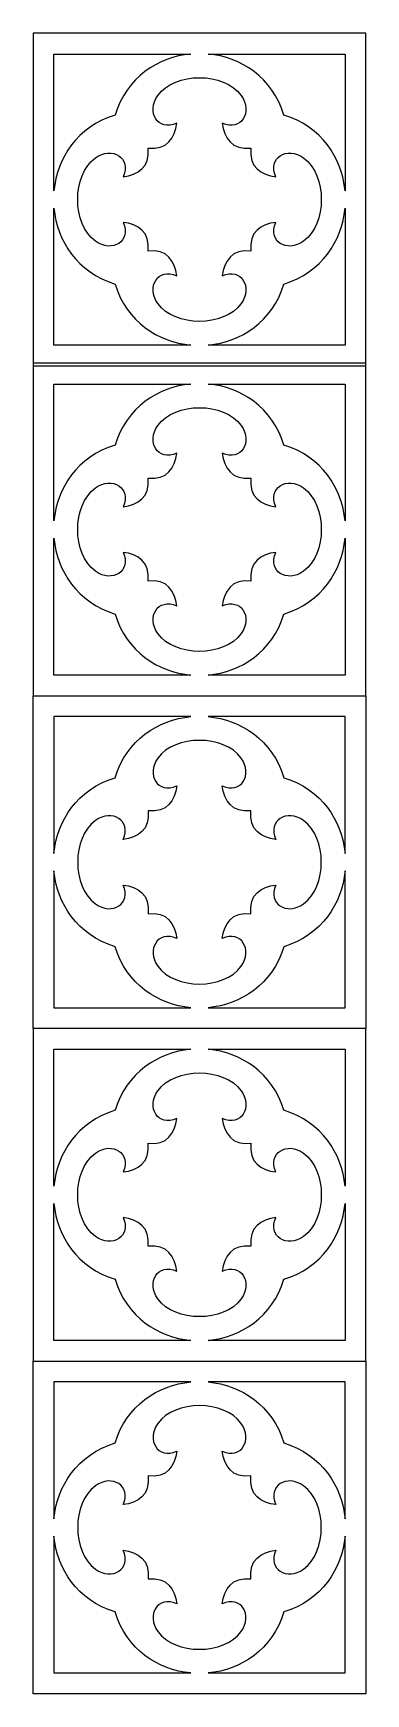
# Model space of a CAD drawing. Header units: centimetres. Extents: x -27 to -23.4, y -9 to 9.
import ezdxf

# ---------------------------------------------------------------- set-up
doc = ezdxf.new("R2010")
doc.units = ezdxf.units.CM
doc.header["$MEASUREMENT"] = 0
doc.layers.add('layer 1', color=7, linetype='Continuous')

msp = doc.modelspace()

# ---------------------------------------------------------------- linework, layer by layer
at = {"layer": 'layer 1', "color": 250}
for points, knots in [([(-26.99914, 9.00077), (-26.99914, 9.00077), (-23.39323, 9.00077), (-23.39323, 9.00077), (-23.39323, 9.00077), (-23.39323, 9.00077), (-23.39323, 5.39486), (-23.39323, 5.39486), (-23.39323, 5.39486), (-23.39323, 5.39486), (-26.99914, 5.39486), (-26.99914, 5.39486), (-26.99914, 5.39486), (-26.99914, 5.39486), (-26.99914, 9.00077), (-26.99914, 9.00077)], [0, 0, 0, 0, 0.2, 0.2, 0.2, 0.2, 0.4, 0.4, 0.4, 0.4, 0.6, 0.6, 0.6, 0.6, 1, 1, 1, 1]), ([(-26.77377, 7.29202), (-26.74079, 7.64838), (-26.52027, 7.98756), (-26.11219, 8.11382), (-26.11219, 8.11382), (-25.98587, 8.52202), (-25.64686, 8.74239), (-25.29064, 8.7754), (-25.29064, 8.7754), (-25.29064, 8.7754), (-26.77377, 8.7754), (-26.77377, 8.7754), (-26.77377, 8.7754), (-26.77377, 8.7754), (-26.77377, 7.29202), (-26.77377, 7.29202)], [0, 0, 0, 0, 0.2, 0.2, 0.2, 0.2, 0.4, 0.4, 0.4, 0.4, 0.6, 0.6, 0.6, 0.6, 1, 1, 1, 1]), ([(-24.28018, 8.11382), (-23.8719, 7.98749), (-23.65153, 7.64836), (-23.6186, 7.29204), (-23.6186, 7.29204), (-23.6186, 7.29204), (-23.6186, 8.77539), (-23.6186, 8.77539), (-23.6186, 8.77539), (-23.6186, 8.77539), (-25.10201, 8.77539), (-25.10201, 8.77539), (-25.10201, 8.77539), (-24.74565, 8.74241), (-24.40646, 8.5219), (-24.28018, 8.11382)], [0, 0, 0, 0, 0.2, 0.2, 0.2, 0.2, 0.4, 0.4, 0.4, 0.4, 0.6, 0.6, 0.6, 0.6, 1, 1, 1, 1]), ([(-24.63798, 7.75601), (-24.84531, 7.72729), (-24.93034, 7.8708), (-24.94868, 8.02466), (-24.94868, 8.02466), (-24.74641, 7.93557), (-24.61254, 8.14463), (-24.74431, 8.32608), (-24.74431, 8.32608), (-24.93077, 8.58274), (-25.46156, 8.58278), (-25.64806, 8.32608), (-25.64806, 8.32608), (-25.77982, 8.14463), (-25.64595, 7.93557), (-25.44368, 8.02466), (-25.44368, 8.02466), (-25.46203, 7.8708), (-25.54706, 7.72729), (-25.75439, 7.75601), (-25.75439, 7.75601), (-25.72565, 7.54867), (-25.86917, 7.46365), (-26.02302, 7.44532), (-26.02302, 7.44532), (-25.93395, 7.64759), (-26.143, 7.78145), (-26.32442, 7.64968), (-26.32442, 7.64968), (-26.58112, 7.46321), (-26.58118, 6.93244), (-26.32442, 6.74594), (-26.32442, 6.74594), (-26.143, 6.61418), (-25.93395, 6.74804), (-26.02302, 6.95032), (-26.02302, 6.95032), (-25.86917, 6.93197), (-25.72565, 6.84694), (-25.75439, 6.63961), (-25.75439, 6.63961), (-25.54706, 6.66835), (-25.46203, 6.52483), (-25.44368, 6.37097), (-25.44368, 6.37097), (-25.64595, 6.46005), (-25.77982, 6.251), (-25.64806, 6.06958), (-25.64806, 6.06958), (-25.46157, 5.81283), (-24.93076, 5.81287), (-24.74431, 6.06958), (-24.74431, 6.06958), (-24.61254, 6.251), (-24.74641, 6.46005), (-24.94868, 6.37097), (-24.94868, 6.37097), (-24.93034, 6.52483), (-24.84531, 6.66835), (-24.63798, 6.63961), (-24.63798, 6.63961), (-24.66672, 6.84694), (-24.5232, 6.93197), (-24.36934, 6.95032), (-24.36934, 6.95032), (-24.45841, 6.74804), (-24.24936, 6.61418), (-24.06794, 6.74594), (-24.06794, 6.74594), (-23.81119, 6.93244), (-23.81124, 7.46321), (-24.06794, 7.64968), (-24.06794, 7.64968), (-24.24936, 7.78145), (-24.45841, 7.64759), (-24.36934, 7.44532), (-24.36934, 7.44532), (-24.5232, 7.46365), (-24.66672, 7.54867), (-24.63798, 7.75601)], [0, 0, 0, 0, 0.04761905, 0.04761905, 0.04761905, 0.04761905, 0.0952381, 0.0952381, 0.0952381, 0.0952381, 0.14285714, 0.14285714, 0.14285714, 0.14285714, 0.19047619, 0.19047619, 0.19047619, 0.19047619, 0.23809524, 0.23809524, 0.23809524, 0.23809524, 0.28571429, 0.28571429, 0.28571429, 0.28571429, 0.33333333, 0.33333333, 0.33333333, 0.33333333, 0.38095238, 0.38095238, 0.38095238, 0.38095238, 0.42857143, 0.42857143, 0.42857143, 0.42857143, 0.47619048, 0.47619048, 0.47619048, 0.47619048, 0.52380952, 0.52380952, 0.52380952, 0.52380952, 0.57142857, 0.57142857, 0.57142857, 0.57142857, 0.61904762, 0.61904762, 0.61904762, 0.61904762, 0.66666667, 0.66666667, 0.66666667, 0.66666667, 0.71428571, 0.71428571, 0.71428571, 0.71428571, 0.76190476, 0.76190476, 0.76190476, 0.76190476, 0.80952381, 0.80952381, 0.80952381, 0.80952381, 0.85714286, 0.85714286, 0.85714286, 0.85714286, 0.9047619, 0.9047619, 0.9047619, 0.9047619, 1, 1, 1, 1]), ([(-25.2902, 5.62023), (-25.64662, 5.65315), (-25.98589, 5.87365), (-26.11219, 6.28181), (-26.11219, 6.28181), (-26.52039, 6.40812), (-26.74076, 6.74715), (-26.77377, 7.10338), (-26.77377, 7.10338), (-26.77377, 7.10338), (-26.77377, 5.62023), (-26.77377, 5.62023), (-26.77377, 5.62023), (-26.77377, 5.62023), (-25.2902, 5.62023), (-25.2902, 5.62023)], [0, 0, 0, 0, 0.2, 0.2, 0.2, 0.2, 0.4, 0.4, 0.4, 0.4, 0.6, 0.6, 0.6, 0.6, 1, 1, 1, 1]), ([(-23.6186, 7.10382), (-23.65152, 6.74739), (-23.87201, 6.40811), (-24.28018, 6.28181), (-24.28018, 6.28181), (-24.40652, 5.87353), (-24.74568, 5.65316), (-25.102, 5.62023), (-25.102, 5.62023), (-25.102, 5.62023), (-23.6186, 5.62023), (-23.6186, 5.62023), (-23.6186, 5.62023), (-23.6186, 5.62023), (-23.6186, 7.10382), (-23.6186, 7.10382)], [0, 0, 0, 0, 0.2, 0.2, 0.2, 0.2, 0.4, 0.4, 0.4, 0.4, 0.6, 0.6, 0.6, 0.6, 1, 1, 1, 1]), ([(-26.99914, 5.42344), (-26.99914, 5.42344), (-23.39323, 5.42344), (-23.39323, 5.42344), (-23.39323, 5.42344), (-23.39323, 5.42344), (-23.39323, 1.81752), (-23.39323, 1.81752), (-23.39323, 1.81752), (-23.39323, 1.81752), (-26.99914, 1.81752), (-26.99914, 1.81752), (-26.99914, 1.81752), (-26.99914, 1.81752), (-26.99914, 5.42344), (-26.99914, 5.42344)], [0, 0, 0, 0, 0.2, 0.2, 0.2, 0.2, 0.4, 0.4, 0.4, 0.4, 0.6, 0.6, 0.6, 0.6, 1, 1, 1, 1]), ([(-26.77377, 3.71469), (-26.74079, 4.07105), (-26.52027, 4.41023), (-26.11219, 4.53649), (-26.11219, 4.53649), (-25.98587, 4.94469), (-25.64686, 5.16506), (-25.29064, 5.19807), (-25.29064, 5.19807), (-25.29064, 5.19807), (-26.77377, 5.19807), (-26.77377, 5.19807), (-26.77377, 5.19807), (-26.77377, 5.19807), (-26.77377, 3.71469), (-26.77377, 3.71469)], [0, 0, 0, 0, 0.2, 0.2, 0.2, 0.2, 0.4, 0.4, 0.4, 0.4, 0.6, 0.6, 0.6, 0.6, 1, 1, 1, 1]), ([(-24.28018, 4.53649), (-23.8719, 4.41016), (-23.65153, 4.07103), (-23.6186, 3.7147), (-23.6186, 3.7147), (-23.6186, 3.7147), (-23.6186, 5.19806), (-23.6186, 5.19806), (-23.6186, 5.19806), (-23.6186, 5.19806), (-25.10201, 5.19806), (-25.10201, 5.19806), (-25.10201, 5.19806), (-24.74565, 5.16508), (-24.40646, 4.94457), (-24.28018, 4.53649)], [0, 0, 0, 0, 0.2, 0.2, 0.2, 0.2, 0.4, 0.4, 0.4, 0.4, 0.6, 0.6, 0.6, 0.6, 1, 1, 1, 1]), ([(-24.63798, 4.17868), (-24.84531, 4.14996), (-24.93034, 4.29347), (-24.94868, 4.44733), (-24.94868, 4.44733), (-24.74641, 4.35824), (-24.61254, 4.5673), (-24.74431, 4.74875), (-24.74431, 4.74875), (-24.93077, 5.00541), (-25.46156, 5.00545), (-25.64806, 4.74875), (-25.64806, 4.74875), (-25.77982, 4.5673), (-25.64595, 4.35824), (-25.44368, 4.44733), (-25.44368, 4.44733), (-25.46203, 4.29347), (-25.54706, 4.14996), (-25.75439, 4.17868), (-25.75439, 4.17868), (-25.72565, 3.97134), (-25.86917, 3.88632), (-26.02302, 3.86799), (-26.02302, 3.86799), (-25.93395, 4.07026), (-26.143, 4.20412), (-26.32442, 4.07235), (-26.32442, 4.07235), (-26.58112, 3.88588), (-26.58118, 3.35511), (-26.32442, 3.16861), (-26.32442, 3.16861), (-26.143, 3.03685), (-25.93395, 3.17071), (-26.02302, 3.37299), (-26.02302, 3.37299), (-25.86917, 3.35464), (-25.72565, 3.26961), (-25.75439, 3.06228), (-25.75439, 3.06228), (-25.54706, 3.09102), (-25.46203, 2.9475), (-25.44368, 2.79364), (-25.44368, 2.79364), (-25.64595, 2.88272), (-25.77982, 2.67367), (-25.64806, 2.49225), (-25.64806, 2.49225), (-25.46157, 2.2355), (-24.93076, 2.23554), (-24.74431, 2.49225), (-24.74431, 2.49225), (-24.61254, 2.67367), (-24.74641, 2.88272), (-24.94868, 2.79364), (-24.94868, 2.79364), (-24.93034, 2.9475), (-24.84531, 3.09102), (-24.63798, 3.06228), (-24.63798, 3.06228), (-24.66672, 3.26961), (-24.5232, 3.35464), (-24.36934, 3.37299), (-24.36934, 3.37299), (-24.45841, 3.17071), (-24.24936, 3.03685), (-24.06794, 3.16861), (-24.06794, 3.16861), (-23.81119, 3.35511), (-23.81124, 3.88588), (-24.06794, 4.07235), (-24.06794, 4.07235), (-24.24936, 4.20412), (-24.45841, 4.07026), (-24.36934, 3.86799), (-24.36934, 3.86799), (-24.5232, 3.88632), (-24.66672, 3.97134), (-24.63798, 4.17868)], [0, 0, 0, 0, 0.04761905, 0.04761905, 0.04761905, 0.04761905, 0.0952381, 0.0952381, 0.0952381, 0.0952381, 0.14285714, 0.14285714, 0.14285714, 0.14285714, 0.19047619, 0.19047619, 0.19047619, 0.19047619, 0.23809524, 0.23809524, 0.23809524, 0.23809524, 0.28571429, 0.28571429, 0.28571429, 0.28571429, 0.33333333, 0.33333333, 0.33333333, 0.33333333, 0.38095238, 0.38095238, 0.38095238, 0.38095238, 0.42857143, 0.42857143, 0.42857143, 0.42857143, 0.47619048, 0.47619048, 0.47619048, 0.47619048, 0.52380952, 0.52380952, 0.52380952, 0.52380952, 0.57142857, 0.57142857, 0.57142857, 0.57142857, 0.61904762, 0.61904762, 0.61904762, 0.61904762, 0.66666667, 0.66666667, 0.66666667, 0.66666667, 0.71428571, 0.71428571, 0.71428571, 0.71428571, 0.76190476, 0.76190476, 0.76190476, 0.76190476, 0.80952381, 0.80952381, 0.80952381, 0.80952381, 0.85714286, 0.85714286, 0.85714286, 0.85714286, 0.9047619, 0.9047619, 0.9047619, 0.9047619, 1, 1, 1, 1]), ([(-25.2902, 2.0429), (-25.64662, 2.07582), (-25.98589, 2.29632), (-26.11219, 2.70448), (-26.11219, 2.70448), (-26.52039, 2.83079), (-26.74076, 3.16982), (-26.77377, 3.52605), (-26.77377, 3.52605), (-26.77377, 3.52605), (-26.77377, 2.0429), (-26.77377, 2.0429), (-26.77377, 2.0429), (-26.77377, 2.0429), (-25.2902, 2.0429), (-25.2902, 2.0429)], [0, 0, 0, 0, 0.2, 0.2, 0.2, 0.2, 0.4, 0.4, 0.4, 0.4, 0.6, 0.6, 0.6, 0.6, 1, 1, 1, 1]), ([(-23.6186, 3.52649), (-23.65152, 3.17006), (-23.87201, 2.83078), (-24.28018, 2.70448), (-24.28018, 2.70448), (-24.40652, 2.2962), (-24.74568, 2.07583), (-25.102, 2.0429), (-25.102, 2.0429), (-25.102, 2.0429), (-23.6186, 2.0429), (-23.6186, 2.0429), (-23.6186, 2.0429), (-23.6186, 2.0429), (-23.6186, 3.52649), (-23.6186, 3.52649)], [0, 0, 0, 0, 0.2, 0.2, 0.2, 0.2, 0.4, 0.4, 0.4, 0.4, 0.6, 0.6, 0.6, 0.6, 1, 1, 1, 1]), ([(-26.99914, -1.78839), (-26.99914, -1.78839), (-23.39323, -1.78839), (-23.39323, -1.78839), (-23.39323, -1.78839), (-23.39323, -1.78839), (-23.39323, 1.81752), (-23.39323, 1.81752), (-23.39323, 1.81752), (-23.39323, 1.81752), (-26.99914, 1.81752), (-26.99914, 1.81752), (-26.99914, 1.81752), (-26.99914, 1.81752), (-26.99914, -1.78839), (-26.99914, -1.78839)], [0, 0, 0, 0, 0.2, 0.2, 0.2, 0.2, 0.4, 0.4, 0.4, 0.4, 0.6, 0.6, 0.6, 0.6, 1, 1, 1, 1]), ([(-25.2902, 1.59215), (-25.64662, 1.55923), (-25.98589, 1.33873), (-26.11219, 0.93057), (-26.11219, 0.93057), (-26.52039, 0.80426), (-26.74076, 0.46523), (-26.77377, 0.109), (-26.77377, 0.109), (-26.77377, 0.109), (-26.77377, 1.59215), (-26.77377, 1.59215), (-26.77377, 1.59215), (-26.77377, 1.59215), (-25.2902, 1.59215), (-25.2902, 1.59215)], [0, 0, 0, 0, 0.2, 0.2, 0.2, 0.2, 0.4, 0.4, 0.4, 0.4, 0.6, 0.6, 0.6, 0.6, 1, 1, 1, 1]), ([(-23.6186, 0.10856), (-23.65152, 0.46499), (-23.87201, 0.80427), (-24.28018, 0.93057), (-24.28018, 0.93057), (-24.40652, 1.33885), (-24.74568, 1.55922), (-25.102, 1.59215), (-25.102, 1.59215), (-25.102, 1.59215), (-23.6186, 1.59215), (-23.6186, 1.59215), (-23.6186, 1.59215), (-23.6186, 1.59215), (-23.6186, 0.10856), (-23.6186, 0.10856)], [0, 0, 0, 0, 0.2, 0.2, 0.2, 0.2, 0.4, 0.4, 0.4, 0.4, 0.6, 0.6, 0.6, 0.6, 1, 1, 1, 1]), ([(-24.63798, -0.54363), (-24.84531, -0.51491), (-24.93034, -0.65842), (-24.94868, -0.81228), (-24.94868, -0.81228), (-24.74641, -0.72319), (-24.61254, -0.93225), (-24.74431, -1.1137), (-24.74431, -1.1137), (-24.93077, -1.37036), (-25.46156, -1.3704), (-25.64806, -1.1137), (-25.64806, -1.1137), (-25.77982, -0.93225), (-25.64595, -0.72319), (-25.44368, -0.81228), (-25.44368, -0.81228), (-25.46203, -0.65842), (-25.54706, -0.51491), (-25.75439, -0.54363), (-25.75439, -0.54363), (-25.72565, -0.33629), (-25.86917, -0.25127), (-26.02302, -0.23294), (-26.02302, -0.23294), (-25.93395, -0.43521), (-26.143, -0.56907), (-26.32442, -0.4373), (-26.32442, -0.4373), (-26.58112, -0.25083), (-26.58118, 0.27994), (-26.32442, 0.46644), (-26.32442, 0.46644), (-26.143, 0.5982), (-25.93395, 0.46434), (-26.02302, 0.26206), (-26.02302, 0.26206), (-25.86917, 0.28041), (-25.72565, 0.36544), (-25.75439, 0.57277), (-25.75439, 0.57277), (-25.54706, 0.54403), (-25.46203, 0.68755), (-25.44368, 0.84141), (-25.44368, 0.84141), (-25.64595, 0.75233), (-25.77982, 0.96138), (-25.64806, 1.1428), (-25.64806, 1.1428), (-25.46157, 1.39955), (-24.93076, 1.39951), (-24.74431, 1.1428), (-24.74431, 1.1428), (-24.61254, 0.96138), (-24.74641, 0.75233), (-24.94868, 0.84141), (-24.94868, 0.84141), (-24.93034, 0.68755), (-24.84531, 0.54403), (-24.63798, 0.57277), (-24.63798, 0.57277), (-24.66672, 0.36544), (-24.5232, 0.28041), (-24.36934, 0.26206), (-24.36934, 0.26206), (-24.45841, 0.46434), (-24.24936, 0.5982), (-24.06794, 0.46644), (-24.06794, 0.46644), (-23.81119, 0.27994), (-23.81124, -0.25083), (-24.06794, -0.4373), (-24.06794, -0.4373), (-24.24936, -0.56907), (-24.45841, -0.43521), (-24.36934, -0.23294), (-24.36934, -0.23294), (-24.5232, -0.25127), (-24.66672, -0.33629), (-24.63798, -0.54363)], [0, 0, 0, 0, 0.04761905, 0.04761905, 0.04761905, 0.04761905, 0.0952381, 0.0952381, 0.0952381, 0.0952381, 0.14285714, 0.14285714, 0.14285714, 0.14285714, 0.19047619, 0.19047619, 0.19047619, 0.19047619, 0.23809524, 0.23809524, 0.23809524, 0.23809524, 0.28571429, 0.28571429, 0.28571429, 0.28571429, 0.33333333, 0.33333333, 0.33333333, 0.33333333, 0.38095238, 0.38095238, 0.38095238, 0.38095238, 0.42857143, 0.42857143, 0.42857143, 0.42857143, 0.47619048, 0.47619048, 0.47619048, 0.47619048, 0.52380952, 0.52380952, 0.52380952, 0.52380952, 0.57142857, 0.57142857, 0.57142857, 0.57142857, 0.61904762, 0.61904762, 0.61904762, 0.61904762, 0.66666667, 0.66666667, 0.66666667, 0.66666667, 0.71428571, 0.71428571, 0.71428571, 0.71428571, 0.76190476, 0.76190476, 0.76190476, 0.76190476, 0.80952381, 0.80952381, 0.80952381, 0.80952381, 0.85714286, 0.85714286, 0.85714286, 0.85714286, 0.9047619, 0.9047619, 0.9047619, 0.9047619, 1, 1, 1, 1]), ([(-26.77377, -0.07964), (-26.74079, -0.436), (-26.52027, -0.77518), (-26.11219, -0.90144), (-26.11219, -0.90144), (-25.98587, -1.30964), (-25.64686, -1.53001), (-25.29064, -1.56302), (-25.29064, -1.56302), (-25.29064, -1.56302), (-26.77377, -1.56302), (-26.77377, -1.56302), (-26.77377, -1.56302), (-26.77377, -1.56302), (-26.77377, -0.07964), (-26.77377, -0.07964)], [0, 0, 0, 0, 0.2, 0.2, 0.2, 0.2, 0.4, 0.4, 0.4, 0.4, 0.6, 0.6, 0.6, 0.6, 1, 1, 1, 1]), ([(-24.28018, -0.90144), (-23.8719, -0.77511), (-23.65153, -0.43598), (-23.6186, -0.07966), (-23.6186, -0.07966), (-23.6186, -0.07966), (-23.6186, -1.56301), (-23.6186, -1.56301), (-23.6186, -1.56301), (-23.6186, -1.56301), (-25.10201, -1.56301), (-25.10201, -1.56301), (-25.10201, -1.56301), (-24.74565, -1.53003), (-24.40646, -1.30952), (-24.28018, -0.90144)], [0, 0, 0, 0, 0.2, 0.2, 0.2, 0.2, 0.4, 0.4, 0.4, 0.4, 0.6, 0.6, 0.6, 0.6, 1, 1, 1, 1]), ([(-26.99914, -1.78839), (-26.99914, -1.78839), (-23.39323, -1.78839), (-23.39323, -1.78839), (-23.39323, -1.78839), (-23.39323, -1.78839), (-23.39323, -5.3943), (-23.39323, -5.3943), (-23.39323, -5.3943), (-23.39323, -5.3943), (-26.99914, -5.3943), (-26.99914, -5.3943), (-26.99914, -5.3943), (-26.99914, -5.3943), (-26.99914, -1.78839), (-26.99914, -1.78839)], [0, 0, 0, 0, 0.2, 0.2, 0.2, 0.2, 0.4, 0.4, 0.4, 0.4, 0.6, 0.6, 0.6, 0.6, 1, 1, 1, 1]), ([(-26.77377, -3.49713), (-26.74079, -3.14077), (-26.52027, -2.8016), (-26.11219, -2.67533), (-26.11219, -2.67533), (-25.98587, -2.26713), (-25.64686, -2.04676), (-25.29064, -2.01376), (-25.29064, -2.01376), (-25.29064, -2.01376), (-26.77377, -2.01376), (-26.77377, -2.01376), (-26.77377, -2.01376), (-26.77377, -2.01376), (-26.77377, -3.49713), (-26.77377, -3.49713)], [0, 0, 0, 0, 0.2, 0.2, 0.2, 0.2, 0.4, 0.4, 0.4, 0.4, 0.6, 0.6, 0.6, 0.6, 1, 1, 1, 1]), ([(-24.28018, -2.67533), (-23.8719, -2.80166), (-23.65153, -3.14079), (-23.6186, -3.49712), (-23.6186, -3.49712), (-23.6186, -3.49712), (-23.6186, -2.01376), (-23.6186, -2.01376), (-23.6186, -2.01376), (-23.6186, -2.01376), (-25.10201, -2.01376), (-25.10201, -2.01376), (-25.10201, -2.01376), (-24.74565, -2.04674), (-24.40646, -2.26725), (-24.28018, -2.67533)], [0, 0, 0, 0, 0.2, 0.2, 0.2, 0.2, 0.4, 0.4, 0.4, 0.4, 0.6, 0.6, 0.6, 0.6, 1, 1, 1, 1]), ([(-24.63798, -3.03315), (-24.84531, -3.06187), (-24.93034, -2.91835), (-24.94868, -2.76449), (-24.94868, -2.76449), (-24.74641, -2.85358), (-24.61254, -2.64452), (-24.74431, -2.46307), (-24.74431, -2.46307), (-24.93077, -2.20641), (-25.46156, -2.20637), (-25.64806, -2.46307), (-25.64806, -2.46307), (-25.77982, -2.64452), (-25.64595, -2.85358), (-25.44368, -2.76449), (-25.44368, -2.76449), (-25.46203, -2.91835), (-25.54706, -3.06187), (-25.75439, -3.03315), (-25.75439, -3.03315), (-25.72565, -3.24048), (-25.86917, -3.3255), (-26.02302, -3.34383), (-26.02302, -3.34383), (-25.93395, -3.14156), (-26.143, -3.0077), (-26.32442, -3.13947), (-26.32442, -3.13947), (-26.58112, -3.32594), (-26.58118, -3.85671), (-26.32442, -4.04321), (-26.32442, -4.04321), (-26.143, -4.17497), (-25.93395, -4.04111), (-26.02302, -3.83884), (-26.02302, -3.83884), (-25.86917, -3.85718), (-25.72565, -3.94221), (-25.75439, -4.14954), (-25.75439, -4.14954), (-25.54706, -4.1208), (-25.46203, -4.26432), (-25.44368, -4.41818), (-25.44368, -4.41818), (-25.64595, -4.3291), (-25.77982, -4.53816), (-25.64806, -4.71957), (-25.64806, -4.71957), (-25.46157, -4.97632), (-24.93076, -4.97628), (-24.74431, -4.71957), (-24.74431, -4.71957), (-24.61254, -4.53816), (-24.74641, -4.3291), (-24.94868, -4.41818), (-24.94868, -4.41818), (-24.93034, -4.26432), (-24.84531, -4.1208), (-24.63798, -4.14954), (-24.63798, -4.14954), (-24.66672, -3.94221), (-24.5232, -3.85718), (-24.36934, -3.83884), (-24.36934, -3.83884), (-24.45841, -4.04111), (-24.24936, -4.17497), (-24.06794, -4.04321), (-24.06794, -4.04321), (-23.81119, -3.85671), (-23.81124, -3.32594), (-24.06794, -3.13947), (-24.06794, -3.13947), (-24.24936, -3.0077), (-24.45841, -3.14156), (-24.36934, -3.34383), (-24.36934, -3.34383), (-24.5232, -3.3255), (-24.66672, -3.24048), (-24.63798, -3.03315)], [0, 0, 0, 0, 0.04761905, 0.04761905, 0.04761905, 0.04761905, 0.0952381, 0.0952381, 0.0952381, 0.0952381, 0.14285714, 0.14285714, 0.14285714, 0.14285714, 0.19047619, 0.19047619, 0.19047619, 0.19047619, 0.23809524, 0.23809524, 0.23809524, 0.23809524, 0.28571429, 0.28571429, 0.28571429, 0.28571429, 0.33333333, 0.33333333, 0.33333333, 0.33333333, 0.38095238, 0.38095238, 0.38095238, 0.38095238, 0.42857143, 0.42857143, 0.42857143, 0.42857143, 0.47619048, 0.47619048, 0.47619048, 0.47619048, 0.52380952, 0.52380952, 0.52380952, 0.52380952, 0.57142857, 0.57142857, 0.57142857, 0.57142857, 0.61904762, 0.61904762, 0.61904762, 0.61904762, 0.66666667, 0.66666667, 0.66666667, 0.66666667, 0.71428571, 0.71428571, 0.71428571, 0.71428571, 0.76190476, 0.76190476, 0.76190476, 0.76190476, 0.80952381, 0.80952381, 0.80952381, 0.80952381, 0.85714286, 0.85714286, 0.85714286, 0.85714286, 0.9047619, 0.9047619, 0.9047619, 0.9047619, 1, 1, 1, 1]), ([(-25.2902, -5.16892), (-25.64662, -5.13601), (-25.98589, -4.9155), (-26.11219, -4.50734), (-26.11219, -4.50734), (-26.52039, -4.38103), (-26.74076, -4.04201), (-26.77377, -3.68577), (-26.77377, -3.68577), (-26.77377, -3.68577), (-26.77377, -5.16892), (-26.77377, -5.16892), (-26.77377, -5.16892), (-26.77377, -5.16892), (-25.2902, -5.16892), (-25.2902, -5.16892)], [0, 0, 0, 0, 0.2, 0.2, 0.2, 0.2, 0.4, 0.4, 0.4, 0.4, 0.6, 0.6, 0.6, 0.6, 1, 1, 1, 1]), ([(-23.6186, -3.68533), (-23.65152, -4.04176), (-23.87201, -4.38105), (-24.28018, -4.50734), (-24.28018, -4.50734), (-24.40652, -4.91563), (-24.74568, -5.13599), (-25.102, -5.16892), (-25.102, -5.16892), (-25.102, -5.16892), (-23.6186, -5.16892), (-23.6186, -5.16892), (-23.6186, -5.16892), (-23.6186, -5.16892), (-23.6186, -3.68533), (-23.6186, -3.68533)], [0, 0, 0, 0, 0.2, 0.2, 0.2, 0.2, 0.4, 0.4, 0.4, 0.4, 0.6, 0.6, 0.6, 0.6, 1, 1, 1, 1]), ([(-26.99914, -9.00021), (-26.99914, -9.00021), (-23.39323, -9.00021), (-23.39323, -9.00021), (-23.39323, -9.00021), (-23.39323, -9.00021), (-23.39323, -5.3943), (-23.39323, -5.3943), (-23.39323, -5.3943), (-23.39323, -5.3943), (-26.99914, -5.3943), (-26.99914, -5.3943), (-26.99914, -5.3943), (-26.99914, -5.3943), (-26.99914, -9.00021), (-26.99914, -9.00021)], [0, 0, 0, 0, 0.2, 0.2, 0.2, 0.2, 0.4, 0.4, 0.4, 0.4, 0.6, 0.6, 0.6, 0.6, 1, 1, 1, 1]), ([(-25.2902, -5.61967), (-25.64662, -5.65259), (-25.98589, -5.87309), (-26.11219, -6.28125), (-26.11219, -6.28125), (-26.52039, -6.40756), (-26.74076, -6.74659), (-26.77377, -7.10282), (-26.77377, -7.10282), (-26.77377, -7.10282), (-26.77377, -5.61967), (-26.77377, -5.61967), (-26.77377, -5.61967), (-26.77377, -5.61967), (-25.2902, -5.61967), (-25.2902, -5.61967)], [0, 0, 0, 0, 0.2, 0.2, 0.2, 0.2, 0.4, 0.4, 0.4, 0.4, 0.6, 0.6, 0.6, 0.6, 1, 1, 1, 1]), ([(-23.6186, -7.10326), (-23.65152, -6.74683), (-23.87201, -6.40755), (-24.28018, -6.28125), (-24.28018, -6.28125), (-24.40652, -5.87297), (-24.74568, -5.65261), (-25.102, -5.61967), (-25.102, -5.61967), (-25.102, -5.61967), (-23.6186, -5.61967), (-23.6186, -5.61967), (-23.6186, -5.61967), (-23.6186, -5.61967), (-23.6186, -7.10326), (-23.6186, -7.10326)], [0, 0, 0, 0, 0.2, 0.2, 0.2, 0.2, 0.4, 0.4, 0.4, 0.4, 0.6, 0.6, 0.6, 0.6, 1, 1, 1, 1]), ([(-24.63798, -7.75545), (-24.84531, -7.72673), (-24.93034, -7.87024), (-24.94868, -8.0241), (-24.94868, -8.0241), (-24.74641, -7.93501), (-24.61254, -8.14408), (-24.74431, -8.32552), (-24.74431, -8.32552), (-24.93077, -8.58218), (-25.46156, -8.58222), (-25.64806, -8.32552), (-25.64806, -8.32552), (-25.77982, -8.14408), (-25.64595, -7.93501), (-25.44368, -8.0241), (-25.44368, -8.0241), (-25.46203, -7.87024), (-25.54706, -7.72673), (-25.75439, -7.75545), (-25.75439, -7.75545), (-25.72565, -7.54811), (-25.86917, -7.4631), (-26.02302, -7.44476), (-26.02302, -7.44476), (-25.93395, -7.64703), (-26.143, -7.78089), (-26.32442, -7.64912), (-26.32442, -7.64912), (-26.58112, -7.46265), (-26.58118, -6.93188), (-26.32442, -6.74538), (-26.32442, -6.74538), (-26.143, -6.61362), (-25.93395, -6.74749), (-26.02302, -6.94976), (-26.02302, -6.94976), (-25.86917, -6.93141), (-25.72565, -6.84638), (-25.75439, -6.63905), (-25.75439, -6.63905), (-25.54706, -6.66779), (-25.46203, -6.52427), (-25.44368, -6.37042), (-25.44368, -6.37042), (-25.64595, -6.45949), (-25.77982, -6.25044), (-25.64806, -6.06902), (-25.64806, -6.06902), (-25.46157, -5.81227), (-24.93076, -5.81232), (-24.74431, -6.06902), (-24.74431, -6.06902), (-24.61254, -6.25044), (-24.74641, -6.45949), (-24.94868, -6.37042), (-24.94868, -6.37042), (-24.93034, -6.52427), (-24.84531, -6.66779), (-24.63798, -6.63905), (-24.63798, -6.63905), (-24.66672, -6.84638), (-24.5232, -6.93141), (-24.36934, -6.94976), (-24.36934, -6.94976), (-24.45841, -6.74749), (-24.24936, -6.61362), (-24.06794, -6.74538), (-24.06794, -6.74538), (-23.81119, -6.93188), (-23.81124, -7.46265), (-24.06794, -7.64912), (-24.06794, -7.64912), (-24.24936, -7.78089), (-24.45841, -7.64703), (-24.36934, -7.44476), (-24.36934, -7.44476), (-24.5232, -7.4631), (-24.66672, -7.54811), (-24.63798, -7.75545)], [0, 0, 0, 0, 0.04761905, 0.04761905, 0.04761905, 0.04761905, 0.0952381, 0.0952381, 0.0952381, 0.0952381, 0.14285714, 0.14285714, 0.14285714, 0.14285714, 0.19047619, 0.19047619, 0.19047619, 0.19047619, 0.23809524, 0.23809524, 0.23809524, 0.23809524, 0.28571429, 0.28571429, 0.28571429, 0.28571429, 0.33333333, 0.33333333, 0.33333333, 0.33333333, 0.38095238, 0.38095238, 0.38095238, 0.38095238, 0.42857143, 0.42857143, 0.42857143, 0.42857143, 0.47619048, 0.47619048, 0.47619048, 0.47619048, 0.52380952, 0.52380952, 0.52380952, 0.52380952, 0.57142857, 0.57142857, 0.57142857, 0.57142857, 0.61904762, 0.61904762, 0.61904762, 0.61904762, 0.66666667, 0.66666667, 0.66666667, 0.66666667, 0.71428571, 0.71428571, 0.71428571, 0.71428571, 0.76190476, 0.76190476, 0.76190476, 0.76190476, 0.80952381, 0.80952381, 0.80952381, 0.80952381, 0.85714286, 0.85714286, 0.85714286, 0.85714286, 0.9047619, 0.9047619, 0.9047619, 0.9047619, 1, 1, 1, 1]), ([(-26.77377, -7.29146), (-26.74079, -7.64783), (-26.52027, -7.987), (-26.11219, -8.11326), (-26.11219, -8.11326), (-25.98587, -8.52146), (-25.64686, -8.74183), (-25.29064, -8.77484), (-25.29064, -8.77484), (-25.29064, -8.77484), (-26.77377, -8.77484), (-26.77377, -8.77484), (-26.77377, -8.77484), (-26.77377, -8.77484), (-26.77377, -7.29146), (-26.77377, -7.29146)], [0, 0, 0, 0, 0.2, 0.2, 0.2, 0.2, 0.4, 0.4, 0.4, 0.4, 0.6, 0.6, 0.6, 0.6, 1, 1, 1, 1]), ([(-24.28018, -8.11326), (-23.8719, -7.98693), (-23.65153, -7.6478), (-23.6186, -7.29148), (-23.6186, -7.29148), (-23.6186, -7.29148), (-23.6186, -8.77483), (-23.6186, -8.77483), (-23.6186, -8.77483), (-23.6186, -8.77483), (-25.10201, -8.77483), (-25.10201, -8.77483), (-25.10201, -8.77483), (-24.74565, -8.74185), (-24.40646, -8.52134), (-24.28018, -8.11326)], [0, 0, 0, 0, 0.2, 0.2, 0.2, 0.2, 0.4, 0.4, 0.4, 0.4, 0.6, 0.6, 0.6, 0.6, 1, 1, 1, 1])]:
    msp.add_open_spline(points, degree=3, knots=knots, dxfattribs=at)

doc.saveas('drawing.dxf')
